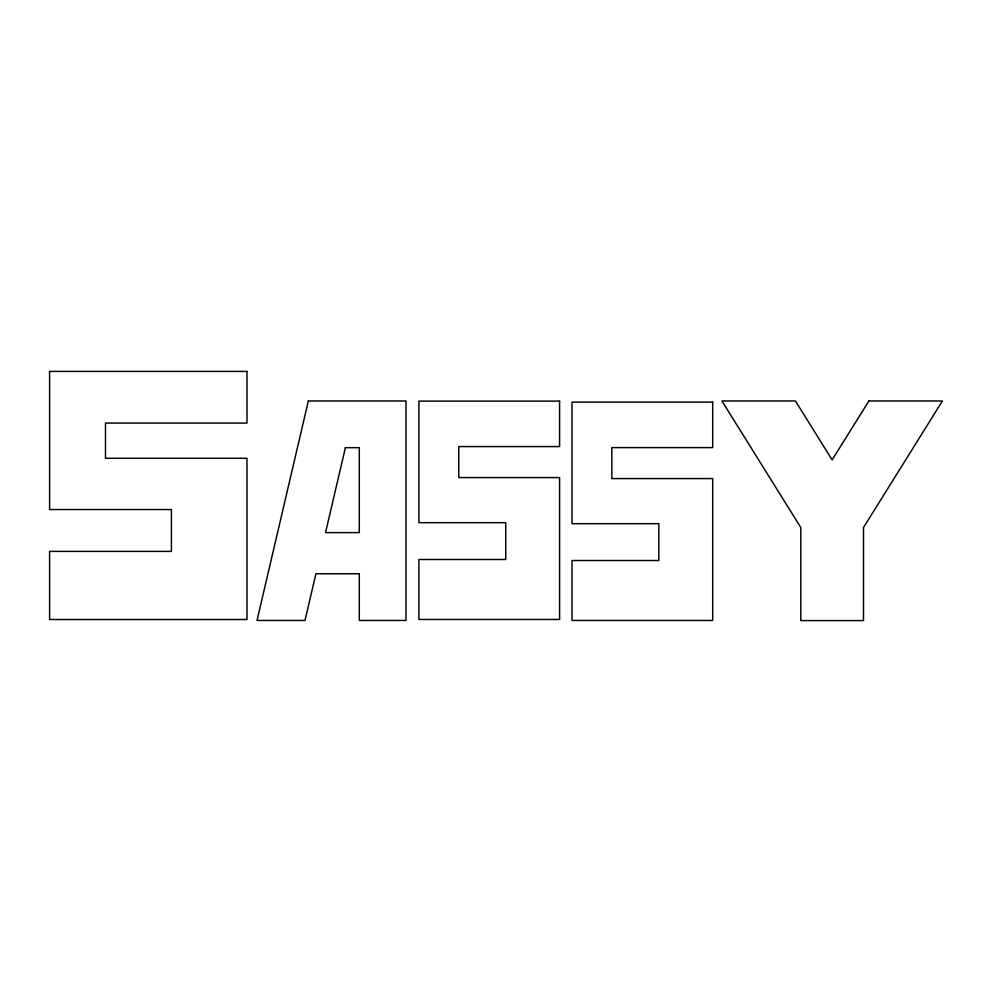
<?xml version="1.0" encoding="UTF-8"?>
<svg xmlns="http://www.w3.org/2000/svg" width="992" height="992" viewBox="0 0 992 992"><rect width="100%" height="100%" fill="white"/><g stroke="black" fill="none" stroke-linecap="round" stroke-linejoin="round"><path stroke-width="1.49" d="M308.351 400.966L257.015 620.459L304.99 620.459L315.915 573.748L359.29 573.748L359.29 620.459L406.001 620.459L406.001 400.966L308.351 400.966M345.402 447.677L325.537 532.617L359.29 532.617L359.29 447.677L345.402 447.677M868.893 400.966L832.152 459.891L795.423 400.966L721.903 400.966L800.817 527.546L800.817 620.595L863.499 620.595L863.499 527.546L942.4 400.966L868.893 400.966M246.983 371.405L49.6 371.405L49.6 509.541L171.405 509.541L171.405 551.391L49.6 551.391L49.6 619.516L246.983 619.516L246.983 458.279L105.487 458.279L105.487 423.076L246.983 423.076L246.983 371.405M559.6 401.115L418.909 401.115L418.909 522.685L505.734 522.685L505.734 559.5L418.909 559.5L418.909 619.454L559.6 619.454L559.6 477.574L458.75 477.574L458.75 446.586L559.6 446.586L559.6 401.115M712.702 402.12L572 402.12L572 523.689L658.824 523.689L658.824 560.517L572 560.517L572 620.459L712.702 620.459L712.702 478.578L611.841 478.578L611.841 447.603L712.702 447.603L712.702 402.12"/></g></svg>
